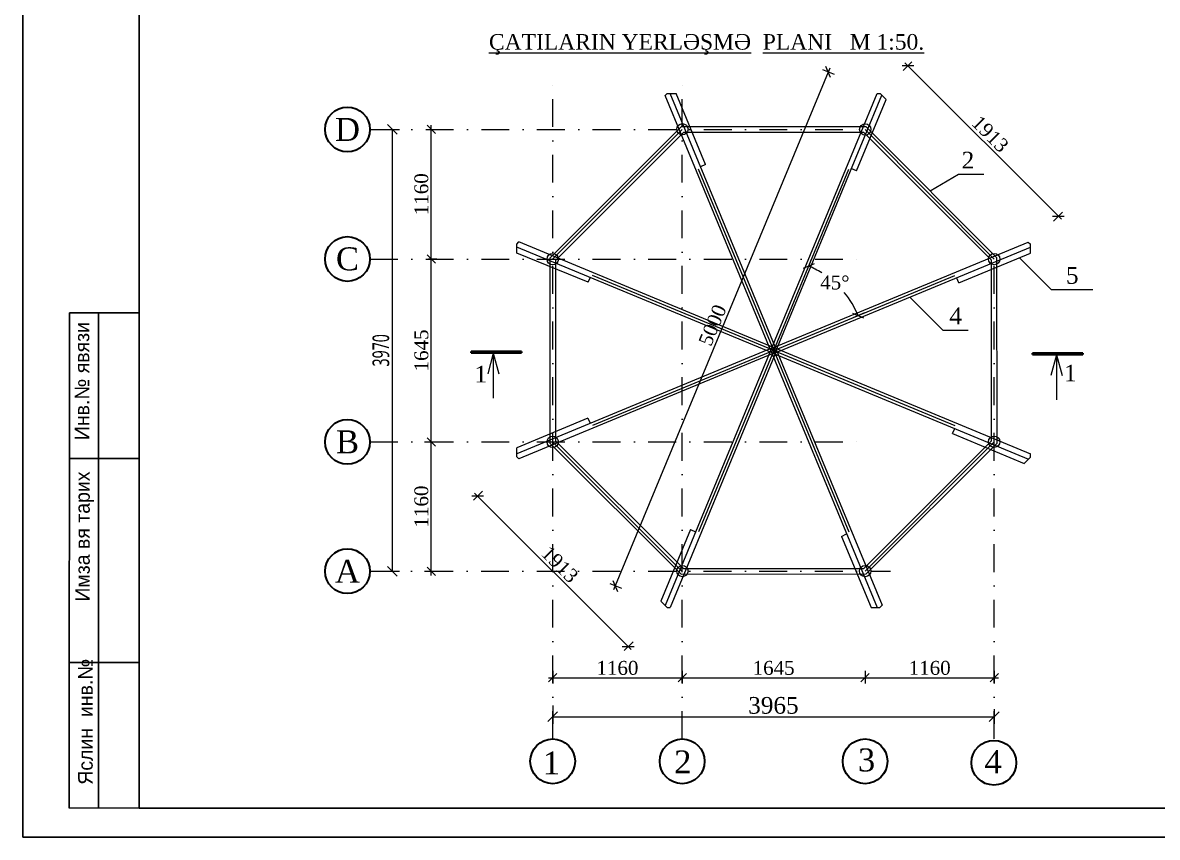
# Model space of a CAD drawing. Header units: millimetres. Extents: x 873544 to 1143527, y -837564 to -766512.
# Drawn here: x 961905 to 982303, y -796644 to -782002 of the extents above; entities that cross this region are included whole.
import ezdxf

# ---------------------------------------------------------------- set-up
doc = ezdxf.new("R2010")
doc.units = ezdxf.units.MM
for name, pattern in [('CENTER', [50.8, 31.75, -6.35, 6.35, -6.35]), ('DASHDOT', [1, 0.5, -0.25, 0, -0.25]), ('Штрихпунктирная', [6702.777624, 3527.777672, -1763.888836, 0, -1411.111116])]:
    doc.linetypes.add(name, pattern=pattern)
for name, color, linetype, lineweight in [('2D-чертеж - Общий_Ном_пера__1', 7, 'Continuous', 13), ('2D-чертеж - Общий_Ном_пера__203', 7, 'Continuous', 15), ('Dam konstruksiyası', 7, 'Continuous', 13), ('Dam konstrukstruksiyasi', 7, 'Continuous', 13), ('Him oxu', 7, 'CENTER', 13), ('Him oxunun dairəsi', 240, 'Continuous', 30), ('Him oxunun yazisi', 7, 'Continuous', 5), ('Qeyd xətti', 7, 'Continuous', 9), ('Talvar sutun', 1, 'Continuous', 9), ('Xarici razm.', 10, 'Continuous', 9), ('Xarici razm.-1', 7, 'Continuous', 9), ('Yazı -1', 7, 'Continuous', 15), ('Интерьер- Перегородка_Ном_пера__27', 7, 'Continuous', 35)]:
    doc.layers.add(name, color=color, linetype=linetype, lineweight=lineweight)
doc.layers.add('Интерьер- Перегородка_Ном_пера__107', color=253, linetype='Continuous', lineweight=13, true_color=0xaaaaaa)
doc.styles.add('CP_ATTR', font='A3TI(LA).TTF')
doc.styles.add('Segoe UI Light-07', font='segoeuil_0.ttf', dxfattribs={"width": 0.65})
doc.styles.get("Standard").update_dxf_attribs({"font": 'times.ttf'})
doc.styles.add('Times New  Roman', font='times.ttf')
doc.dimstyles.new('Aec_Arch_M', dxfattribs={"dimscale": 100, "dimtxt": 2, "dimasz": 1.75, "dimexe": 1.25, "dimexo": 0, "dimgap": 0.5, "dimtad": 1, "dimdec": 0, "dimdsep": 46, "dimtxsty": 'Segoe UI Light-07', "dimblk": 'OBLIQUE', "dimcen": 2.5, "dimclrd": 256, "dimclre": 256, "dimclrt": 256, "dimadec": 0, "dimazin": 0, "dimtfac": 1, "dimtdec": 0, "dimtmove": 0, "dimatfit": 3, "dimldrblk": 'ARCHTICK', "dimfxl": 1, "dimlwd": -1, "dimlwe": -1, "dimarcsym": 0})
pattern_1 = [(45, (0, 0), (-91.92388, 91.92388), [])]

# ---------------------------------------------------------------- blocks, each defined once
blk = doc.blocks.new('Стена_5', base_point=(-221191, 8607))
at = {"layer": 'Интерьер- Перегородка_Ном_пера__107', "linetype": 'Continuous'}
h = blk.add_hatch(dxfattribs=at)
h.set_pattern_fill('КИРПИЧ_ОБЫКНОВЕННЫЙ', color=256, style=0, pattern_type=2)
h.set_pattern_definition(pattern_1)
h.paths.add_polyline_path([(-221191, 8607), (-220286, 8607), (-220286, 8632), (-221191, 8632)], flags=0)
at = {"layer": 'Интерьер- Перегородка_Ном_пера__27', "linetype": 'Continuous'}
for p, q in [((-220286, 8632), (-221191, 8632)), ((-221191, 8632), (-221191, 8607)), ((-221191, 8607), (-220286, 8607)), ((-220286, 8607), (-220286, 8632))]:
    blk.add_line(p, q, dxfattribs=at)
blk = doc.blocks.new('Стена_6', base_point=(-210192, 8580))
at = {"layer": 'Интерьер- Перегородка_Ном_пера__107', "linetype": 'Continuous'}
h = blk.add_hatch(dxfattribs=at)
h.set_pattern_fill('КИРПИЧ_ОБЫКНОВЕННЫЙ', color=256, style=0, pattern_type=2)
h.set_pattern_definition(pattern_1)
h.paths.add_polyline_path([(-210192, 8605), (-211097, 8605), (-211097, 8580), (-210192, 8580)], flags=0)
at = {"layer": 'Интерьер- Перегородка_Ном_пера__27', "linetype": 'Continuous'}
for p, q in [((-210192, 8605), (-211097, 8605)), ((-211097, 8605), (-211097, 8580)), ((-211097, 8580), (-210192, 8580)), ((-210192, 8580), (-210192, 8605))]:
    blk.add_line(p, q, dxfattribs=at)
blk = doc.blocks.new('Линия_23', base_point=(-220793, 8602))
at = {"layer": '2D-чертеж - Общий_Ном_пера__1', "linetype": 'Continuous'}
for q in [(-220893, 8229), (-220693, 8229)]:
    blk.add_line((-220793, 8602), q, dxfattribs=at)
at = {"layer": '2D-чертеж - Общий_Ном_пера__203', "linetype": 'Continuous'}
blk.add_line((-220793, 8602), (-220793, 7794), dxfattribs=at)
blk = doc.blocks.new('Линия_24', base_point=(-210667, 8575))
at = {"layer": '2D-чертеж - Общий_Ном_пера__1', "linetype": 'Continuous'}
for q in [(-210767, 8201), (-210567, 8201)]:
    blk.add_line((-210667, 8575), q, dxfattribs=at)
at = {"layer": '2D-чертеж - Общий_Ном_пера__203', "linetype": 'Continuous'}
blk.add_line((-210667, 8575), (-210667, 7766), dxfattribs=at)
blk = doc.blocks.new('_Oblique')
at = {"color": 0, "linetype": 'ByBlock', "lineweight": -2}
blk.add_line((-0.5, -0.5), (0.5, 0.5), dxfattribs=at)
blk = doc.blocks.new('*D259')
at = {"layer": 'Defpoints', "color": 0, "transparency": 16777216}
for p in [(977319, -783275), (972557, -792126), (973493, -792513)]:
    blk.add_point(p, dxfattribs=at)
at = {"layer": 'Xarici razm.-1', "transparency": 16777216}
for p, q in [((976413, -782818), (972529, -792195)), ((976500, -782935), (976292, -782849)), ((972673, -792174), (972465, -792088))]:
    blk.add_line(p, q, dxfattribs=at)
at = {"layer": 'Xarici razm.-1', "transparency": 16777216, "xscale": 150, "yscale": 150, "zscale": 150}
for p, rotation in [((976384, -782887), 67.5000000024163), ((972557, -792126), 247.5000000024164)]:
    blk.add_blockref('_Oblique', p, dxfattribs=dict(at, rotation=rotation))
at = {"layer": 'Xarici razm.-1', "transparency": 16777216, "insert": (974307, -787439), "char_height": 250, "attachment_point": 5, "rotation": 67.5, "style": 'Times New  Roman'}
blk.add_mtext('5000', dxfattribs=at)
blk = doc.blocks.new('_ArchTick')
at = {"color": 0, "linetype": 'ByBlock', "const_width": 0.15}
blk.add_lwpolyline([(-0.5, -0.5), (0.5, 0.5)], dxfattribs=at)
blk = doc.blocks.new('*D260')
at = {"layer": 'Defpoints', "color": 0, "transparency": 16777216}
for p in [(970787, -789807), (973493, -792513), (972789, -793217)]:
    blk.add_point(p, dxfattribs=at)
at = {"layer": 'Xarici razm.-1', "transparency": 16777216}
for p, q in [((970171, -790423), (970012, -790582)), ((970030, -790458), (972842, -793270)), ((972877, -793129), (972718, -793288))]:
    blk.add_line(p, q, dxfattribs=at)
at = {"layer": 'Xarici razm.-1', "transparency": 16777216, "xscale": 150, "yscale": 150, "zscale": 150}
for p, rotation in [((970083, -790511), 135), ((972789, -793217), 315)]:
    blk.add_blockref('_Oblique', p, dxfattribs=dict(at, rotation=rotation))
at = {"layer": 'Xarici razm.-1', "transparency": 16777216, "insert": (971561, -791739), "char_height": 250, "attachment_point": 5, "rotation": 315, "style": 'Times New  Roman'}
blk.add_mtext('1913', dxfattribs=at)
blk = doc.blocks.new('*D261')
at = {"layer": 'Defpoints', "color": 0, "transparency": 16777216}
for p in [(971433, -794277), (979370, -794339), (979370, -794477)]:
    blk.add_point(p, dxfattribs=at)
at = {"layer": 'Xarici razm.', "transparency": 16777216}
for p, q in [((971433, -794277), (971433, -794602)), ((971433, -794477), (979370, -794477)), ((979370, -794339), (979370, -794602))]:
    blk.add_line(p, q, dxfattribs=at)
at = {"layer": 'Xarici razm.', "transparency": 16777216, "xscale": 175, "yscale": 175, "zscale": 175, "rotation": 180}
blk.add_blockref('_Oblique', (971433, -794477), dxfattribs=at)
at = {"layer": 'Xarici razm.', "transparency": 16777216, "xscale": 175, "yscale": 175, "zscale": 175}
blk.add_blockref('_Oblique', (979370, -794477), dxfattribs=at)
at = {"layer": 'Xarici razm.', "color": 10, "transparency": 16777216, "insert": (975401, -794274), "char_height": 300, "attachment_point": 5, "style": 'Times New  Roman'}
blk.add_mtext('3965', dxfattribs=at)
blk = doc.blocks.new('*D262')
at = {"layer": 'Defpoints', "color": 0, "transparency": 16777216}
for p in [(971433, -793436), (973761, -793578), (973761, -793777)]:
    blk.add_point(p, dxfattribs=at)
at = {"layer": 'Xarici razm.-1', "transparency": 16777216}
for p, q in [((971433, -793652), (971433, -793877)), ((973761, -793652), (973761, -793877)), ((971358, -793777), (973836, -793777))]:
    blk.add_line(p, q, dxfattribs=at)
at = {"layer": 'Xarici razm.-1', "transparency": 16777216, "xscale": 150, "yscale": 150, "zscale": 150, "rotation": 180}
blk.add_blockref('_Oblique', (971433, -793777), dxfattribs=at)
at = {"layer": 'Xarici razm.-1', "transparency": 16777216, "xscale": 150, "yscale": 150, "zscale": 150}
blk.add_blockref('_Oblique', (973761, -793777), dxfattribs=at)
at = {"layer": 'Xarici razm.-1', "transparency": 16777216, "insert": (972597, -793600), "char_height": 250, "attachment_point": 5, "style": 'Times New  Roman'}
blk.add_mtext('1160', dxfattribs=at)
blk = doc.blocks.new('*D263')
at = {"layer": 'Defpoints', "color": 0, "transparency": 16777216}
for p in [(973761, -793578), (977049, -793620), (977049, -793777)]:
    blk.add_point(p, dxfattribs=at)
at = {"layer": 'Xarici razm.-1', "transparency": 16777216}
for p, q in [((973761, -793652), (973761, -793877)), ((977049, -793652), (977049, -793877)), ((973686, -793777), (977124, -793777))]:
    blk.add_line(p, q, dxfattribs=at)
at = {"layer": 'Xarici razm.-1', "transparency": 16777216, "xscale": 150, "yscale": 150, "zscale": 150, "rotation": 180}
blk.add_blockref('_Oblique', (973761, -793777), dxfattribs=at)
at = {"layer": 'Xarici razm.-1', "transparency": 16777216, "xscale": 150, "yscale": 150, "zscale": 150}
blk.add_blockref('_Oblique', (977049, -793777), dxfattribs=at)
at = {"layer": 'Xarici razm.-1', "transparency": 16777216, "insert": (975405, -793600), "char_height": 250, "attachment_point": 5, "style": 'Times New  Roman'}
blk.add_mtext('1645', dxfattribs=at)
blk = doc.blocks.new('*D264')
at = {"layer": 'Defpoints', "color": 0, "transparency": 16777216}
for p in [(979370, -793436), (977049, -793620), (979370, -793777)]:
    blk.add_point(p, dxfattribs=at)
at = {"layer": 'Xarici razm.-1', "transparency": 16777216}
for p, q in [((977049, -793652), (977049, -793877)), ((979370, -793652), (979370, -793877)), ((976974, -793777), (979445, -793777))]:
    blk.add_line(p, q, dxfattribs=at)
at = {"layer": 'Xarici razm.-1', "transparency": 16777216, "xscale": 150, "yscale": 150, "zscale": 150, "rotation": 180}
blk.add_blockref('_Oblique', (977049, -793777), dxfattribs=at)
at = {"layer": 'Xarici razm.-1', "transparency": 16777216, "xscale": 150, "yscale": 150, "zscale": 150}
blk.add_blockref('_Oblique', (979370, -793777), dxfattribs=at)
at = {"layer": 'Xarici razm.-1', "transparency": 16777216, "insert": (978210, -793600), "char_height": 250, "attachment_point": 5, "style": 'Times New  Roman'}
blk.add_mtext('1160', dxfattribs=at)
blk = doc.blocks.new('*D265')
at = {"layer": 'Defpoints', "color": 0, "transparency": 16777216}
for p in [(968349, -783921), (968551, -783921), (968345, -791861)]:
    blk.add_point(p, dxfattribs=at)
at = {"layer": 'Xarici razm.', "transparency": 16777216}
for p, q in [((968349, -783921), (968676, -783921)), ((968551, -791861), (968551, -783921)), ((968345, -791861), (968676, -791861))]:
    blk.add_line(p, q, dxfattribs=at)
at = {"layer": 'Xarici razm.', "transparency": 16777216, "xscale": 175, "yscale": 175, "zscale": 175}
for p, rotation in [((968551, -783921), 90), ((968551, -791861), 270)]:
    blk.add_blockref('_Oblique', p, dxfattribs=dict(at, rotation=rotation))
at = {"layer": 'Xarici razm.', "color": 10, "transparency": 16777216, "insert": (968345, -787891), "char_height": 300, "attachment_point": 5, "rotation": 90, "style": 'Segoe UI Light-07'}
blk.add_mtext('\\A1;3970', dxfattribs=at)
blk = doc.blocks.new('*D266')
at = {"layer": 'Defpoints', "color": 0, "transparency": 16777216}
for p in [(969130, -789536), (969251, -789536), (969055, -791861)]:
    blk.add_point(p, dxfattribs=at)
at = {"layer": 'Xarici razm.-1', "transparency": 16777216}
for p, q in [((969130, -789536), (969351, -789536)), ((969251, -791936), (969251, -789461)), ((969126, -791861), (969351, -791861))]:
    blk.add_line(p, q, dxfattribs=at)
at = {"layer": 'Xarici razm.-1', "transparency": 16777216, "xscale": 150, "yscale": 150, "zscale": 150}
for p, rotation in [((969251, -789536), 90), ((969251, -791861), 270)]:
    blk.add_blockref('_Oblique', p, dxfattribs=dict(at, rotation=rotation))
at = {"layer": 'Xarici razm.-1', "transparency": 16777216, "insert": (969073, -790699), "char_height": 250, "attachment_point": 5, "rotation": 90, "style": 'Times New  Roman'}
blk.add_mtext('1160', dxfattribs=at)
blk = doc.blocks.new('*D267')
at = {"layer": 'Defpoints', "color": 0, "transparency": 16777216}
for p in [(969203, -786249), (969251, -786249), (969130, -789536)]:
    blk.add_point(p, dxfattribs=at)
at = {"layer": 'Xarici razm.-1', "transparency": 16777216}
for p, q in [((969203, -786249), (969351, -786249)), ((969251, -789611), (969251, -786174)), ((969130, -789536), (969351, -789536))]:
    blk.add_line(p, q, dxfattribs=at)
at = {"layer": 'Xarici razm.-1', "transparency": 16777216, "xscale": 150, "yscale": 150, "zscale": 150}
for p, rotation in [((969251, -786249), 90), ((969251, -789536), 270)]:
    blk.add_blockref('_Oblique', p, dxfattribs=dict(at, rotation=rotation))
at = {"layer": 'Xarici razm.-1', "transparency": 16777216, "insert": (969073, -787893), "char_height": 250, "attachment_point": 5, "rotation": 90, "style": 'Times New  Roman'}
blk.add_mtext('1645', dxfattribs=at)
blk = doc.blocks.new('*D268')
at = {"layer": 'Defpoints', "color": 0, "transparency": 16777216}
for p in [(969239, -783921), (969251, -783921), (969203, -786249)]:
    blk.add_point(p, dxfattribs=at)
at = {"layer": 'Xarici razm.-1', "transparency": 16777216}
for p, q in [((969251, -786324), (969251, -783846)), ((969239, -783921), (969351, -783921)), ((969203, -786249), (969351, -786249))]:
    blk.add_line(p, q, dxfattribs=at)
at = {"layer": 'Xarici razm.-1', "transparency": 16777216, "xscale": 150, "yscale": 150, "zscale": 150}
for p, rotation in [((969251, -783921), 90), ((969251, -786249), 270)]:
    blk.add_blockref('_Oblique', p, dxfattribs=dict(at, rotation=rotation))
at = {"layer": 'Xarici razm.-1', "transparency": 16777216, "insert": (969073, -785085), "char_height": 250, "attachment_point": 5, "rotation": 90, "style": 'Times New  Roman'}
blk.add_mtext('1160', dxfattribs=at)
blk = doc.blocks.new('*D269')
at = {"layer": 'Defpoints', "color": 0, "transparency": 16777216}
for p in [(977819, -782775), (977319, -783275), (980025, -785981)]:
    blk.add_point(p, dxfattribs=at)
at = {"layer": 'Xarici razm.-1', "transparency": 16777216}
for p, q in [((977731, -782863), (977890, -782704)), ((980579, -785534), (977766, -782722)), ((980437, -785569), (980596, -785410))]:
    blk.add_line(p, q, dxfattribs=at)
at = {"layer": 'Xarici razm.-1', "transparency": 16777216, "xscale": 150, "yscale": 150, "zscale": 150}
for p, rotation in [((977819, -782775), 135), ((980525, -785481), 315)]:
    blk.add_blockref('_Oblique', p, dxfattribs=dict(at, rotation=rotation))
at = {"layer": 'Xarici razm.-1', "transparency": 16777216, "insert": (979298, -784002), "char_height": 250, "attachment_point": 5, "rotation": 315, "style": 'Times New  Roman'}
blk.add_mtext('1913', dxfattribs=at)
blk = doc.blocks.new('*D296')
at = {"layer": 'Dam konstrukstruksiyasi', "transparency": 16777216}
for p, q in [((976082, -786261), (975996, -786469)), ((977039, -787218), (976831, -787304))]:
    blk.add_line(p, q, dxfattribs=at)
for start, end in [(58.2756, 67.5), (22.5, 39.4077)]:
    blk.add_arc((975406, -787894), 1642, start, end, dxfattribs=at)
at = {"layer": 'Defpoints', "color": 0, "transparency": 16777216}
for p in [(977319, -783275), (980025, -785981), (976709, -786894), (975406, -787894)]:
    blk.add_point(p, dxfattribs=at)
at = {"layer": 'Dam konstrukstruksiyasi', "transparency": 16777216, "xscale": 150, "yscale": 150, "zscale": 150}
for p, rotation in [((976035, -786377), 157.5000000000051), ((976923, -787266), 292.5000000000015)]:
    blk.add_blockref('_Oblique', p, dxfattribs=dict(at, rotation=rotation))
at = {"layer": 'Dam konstrukstruksiyasi', "transparency": 16777216, "insert": (976506, -786674), "char_height": 250, "attachment_point": 5, "style": 'Times New  Roman'}
blk.add_mtext('45°', dxfattribs=at)
blk = doc.blocks.new('dsdvvvf')
at = {"lineweight": 25}
for p, q in [((944974, -669340), (944974, -639584)), ((947069, -659911), (945812, -659911)), ((947069, -662530), (945813, -662530)), ((947069, -666197), (945813, -666197)), ((987093, -669340), (944974, -669340))]:
    blk.add_line(p, q, dxfattribs=at)
at = {"lineweight": 25, "ltscale": 15}
for q in [(947069, -640107), (986569, -668816)]:
    blk.add_line((947069, -668816), q, dxfattribs=at)
at = {"lineweight": 25, "ltscale": 0.25}
for p, q in [((945811, -668816), (945812, -659911)), ((946335, -668817), (946335, -659911))]:
    blk.add_line(p, q, dxfattribs=at)
blk.add_line((947069, -668816), (945811, -668816))
at = {"color": 0, "lineweight": 5, "ltscale": 15}
blk.add_line((944974, -669340), (947069, -669340), dxfattribs=at)
at = {"lineweight": 25, "char_height": 261.94, "width": 6244.49, "attachment_point": 1, "rotation": 90, "style": 'CP_ATTR'}
for s, insert in [('\\pt3143;Инв.№ явязи', (945908, -662202)), ('\\pt3143;Имза вя тарих', (945917, -665104)), ('\\pt3143;Яслин  инв.№', (945970, -668396))]:
    blk.add_mtext(s, dxfattribs=dict(at, insert=insert))

msp = doc.modelspace()

# ---------------------------------------------------------------- linework, layer by layer
at = {"linetype": 'Continuous', "lineweight": 9}
for p, q in [((973454.4, -783312.9), (973492.6, -783274.7)), ((973492.6, -783274.7), (973653.7, -783274.7)), ((975449.7, -787869.7), (973546.4, -783274.7)), ((974179, -784552.8), (973653.3, -783273.8)), ((975359.9, -787874.9), (977265.4, -783274.7)), ((977265.4, -783274.7), (977319.5, -783274.7)), ((977319.5, -783274.7), (977427.9, -783383.4)), ((975359.5, -787912.2), (973454.4, -783312.9)), ((975445.7, -787908.9), (977351.8, -783307.1)), ((976896.5, -784665.5), (977427.9, -783383.4)), ((974179, -784552.8), (974092.2, -784592.3)), ((976896.5, -784665.5), (976812, -784630.5)), ((970786.7, -785980.6), (970824.3, -785943)), ((970786.7, -786143.7), (970786.7, -785980.6)), ((975380.3, -787936.9), (970786.7, -786034.2)), ((975416.6, -787845.2), (970824.3, -785943)), ((975388.9, -787847.1), (979981.9, -785944.6)), ((975418.5, -787942.5), (980020, -786036.5)), ((979981.9, -785944.6), (980020, -785982.9)), ((980020, -786145.3), (980020, -785982.9)), ((972073, -786664.1), (970786.7, -786143.7)), ((978733, -786677.8), (980020, -786145.3)), ((972073, -786664.1), (972107.4, -786587)), ((978733, -786677.8), (978699.5, -786591.4)), ((975386.9, -787847.9), (970786.7, -789753.4)), ((975408.8, -787944), (970822.8, -789843.6)), ((975362.5, -787869.5), (973454.7, -792475.5)), ((975452.3, -787913.2), (973546.8, -792513.5)), ((975359.9, -787913.2), (977265.4, -792513.5)), ((975388.9, -787941), (979984.2, -789844.5)), ((975425.1, -787847.8), (980020, -789751.1)), ((975452.3, -787874.9), (977356.5, -792472.1)), ((972067, -789110.5), (970786.7, -789640.8)), ((972067, -789110.5), (972107.4, -789201.1)), ((978618.1, -789386.7), (979906.4, -789923.3)), ((978620, -789385.3), (978659.7, -789295.9)), ((970786.7, -789807.5), (970786.7, -789640.8)), ((980020, -789809.7), (980020, -789751.1)), ((970786.7, -789807.5), (970822.8, -789843.6)), ((980020, -789809.7), (979906.4, -789923.3)), ((973912.3, -791110.6), (973378.5, -792399.3)), ((973912.3, -791110.6), (973997.8, -791150.7)), ((976627.4, -791234.6), (976716.5, -791188.4)), ((976627.4, -791234.6), (977157.2, -792513.5)), ((977069.3, -791911.4), (977070.1, -791911.4)), ((973378.5, -792399.3), (973492.6, -792513.5)), ((973492.6, -792513.5), (973546.8, -792513.5)), ((977157.2, -792513.5), (977315.2, -792513.5)), ((977356.5, -792472.2), (977315.2, -792513.5))]:
    msp.add_line(p, q, dxfattribs=at)
at = {"linetype": 'Штрихпунктирная', "lineweight": 9}
for q in [(973492.6, -783274.7), (977319.5, -783274.7), (970786.7, -785980.6), (970786.7, -785980.6), (970786.7, -785980.6), (970786.7, -785980.6), (970786.7, -785980.6), (970786.7, -785980.6), (970786.7, -785980.6), (970786.7, -785980.6), (970786.7, -785980.6), (970786.7, -785980.6), (970786.7, -785980.6), (970786.7, -785980.6), (970786.7, -785980.6), (970786.7, -785980.6), (970786.7, -785980.6), (970786.7, -785980.6), (970786.7, -785980.6), (970786.7, -785980.6), (970786.7, -785980.6), (970786.7, -785980.6), (970786.7, -785980.6), (970786.7, -785980.6), (970786.7, -785980.6), (970786.7, -785980.6), (970786.7, -785980.6), (970786.7, -785980.6), (970786.7, -785980.6), (970786.7, -785980.6), (970786.7, -785980.6), (970786.7, -785980.6), (970786.7, -785980.6), (970786.7, -785980.6), (970786.7, -785980.6), (970786.7, -785980.6), (970786.7, -785980.6), (970786.7, -785980.6), (970786.7, -785980.6), (970786.7, -785980.6), (970786.7, -785980.6), (970786.7, -785980.6), (970786.7, -785980.6), (970786.7, -785980.6), (970786.7, -785980.6), (970786.7, -785980.6), (970786.7, -785980.6), (970786.7, -785980.6), (970786.7, -785980.6), (980025.5, -785980.6), (970786.7, -789807.5), (973492.6, -792513.5), (977319.5, -792513.5), (980025.5, -789807.5)]:
    msp.add_line((975406.1, -787894.1), q, dxfattribs=at)
at = {"layer": 'Dam konstruksiyası', "lineweight": 9}
for p, q in [((971433.6, -786248.6), (973760.9, -783922.3)), ((977051.2, -783922.2), (979370.8, -786251.8)), ((971433.8, -789539.4), (973761.3, -791864.8)), ((979370.2, -789536.1), (977049.2, -791860.9))]:
    msp.add_line(p, q, dxfattribs=at)
msp.add_lwpolyline([(977069.8, -791910.8), (979421.4, -789559.3), (979420.2, -786231.3), (977071, -783874.5), (973741.1, -783874.5), (971382.8, -786232.7), (971382.8, -789559.1), (973742, -791911.4), (977069.8, -791910.8)], dxfattribs=at)
msp.add_lwpolyline([(977028.4, -791810.8), (979321.4, -789517.8), (979320.2, -786272.7), (977029.5, -783974.5), (973782.5, -783974.5), (971482.8, -786274.1), (971482.8, -789517.6), (973783.4, -791811.4)], close=True, dxfattribs=at)
at = {"layer": 'Him oxu', "color": 7, "linetype": 'DASHDOT', "ltscale": 1000}
for p, q in [((971432.7, -794875.9), (971432.7, -782902.9)), ((973760.5, -794875.9), (973760.5, -782902.9)), ((968150.5, -783922.2), (977113.7, -783922.2)), ((968150.5, -786249.5), (977113.8, -786249.5)), ((979370.2, -794875.9), (979370.2, -786251.2)), ((968150.5, -789536.5), (977113.8, -789536.5)), ((968146.1, -791861.5), (977506.3, -791861.5))]:
    msp.add_line(p, q, dxfattribs=at)
at = {"layer": 'Him oxunun dairəsi'}
for centre in [(967743.9, -783921.4), (967743.9, -786249.5), (967743.9, -789536.5), (967743.9, -791861.5), (971432.7, -795278), (973760.5, -795278), (977049, -795278), (979364, -795303.3)]:
    msp.add_circle(centre, 402.2, dxfattribs=at)
at = {"layer": 'Qeyd xətti', "linetype": 'Continuous', "lineweight": 9}
for points in [[(978219.5, -785026.5), (978728.3, -784727), (979182, -784727)], [(979826, -786225.6), (980395.2, -786794.8), (981143.6, -786794.8)], [(977853.2, -786934), (978445.7, -787526.4), (978899.4, -787526.4)]]:
    msp.add_lwpolyline(points, dxfattribs=at)
at = {"layer": 'Talvar sutun', "color": 0, "lineweight": 9}
for centre in [(973764.7, -783918.5), (977051.8, -783920.8), (971432.7, -786252.6), (979370.2, -786251.2), (971432.7, -789536.5), (979370.2, -789533.6), (973764.3, -791857.6), (977051.2, -791858.9)]:
    msp.add_circle(centre, 102, dxfattribs=at)

# ---------------------------------------------------------------- block references
at = {"lineweight": 13}
for name, p in [('Стена_5', (969967, -787936.9)), ('Стена_6', (980966.4, -787964.4))]:
    msp.add_blockref(name, p, dxfattribs=at)
at = {"linetype": 'Continuous', "lineweight": 13}
for name, p in [('Линия_23', (970365.4, -787941.8)), ('Линия_24', (980491, -787969.3))]:
    msp.add_blockref(name, p, dxfattribs=at)
at = {"layer": 'Xarici razm.-1', "color": 131}
msp.add_blockref('dsdvvvf', (16931.3, -127303.4), dxfattribs=at)

# ---------------------------------------------------------------- texts
at = {"linetype": 'Continuous', "lineweight": 9, "insert": (978785.1, -784322.4), "char_height": 300, "attachment_point": 1, "style": 'Times New  Roman'}
msp.add_mtext('2', dxfattribs=at)
at = {"linetype": 'Continuous', "lineweight": 9, "char_height": 300, "attachment_point": 1}
for s, insert in [('{5}', (980660.3, -786394.8)), ('{4}', (978563.4, -787121.9))]:
    msp.add_mtext(s, dxfattribs=dict(at, insert=insert))
at = {"linetype": 'Continuous', "lineweight": 13, "insert": (970026.6, -788169), "char_height": 300, "attachment_point": 1, "style": 'Times New  Roman'}
msp.add_mtext('1', dxfattribs=at)
at = {"linetype": 'Continuous', "lineweight": 13, "insert": (980626.1, -788148.9), "char_height": 300, "attachment_point": 1}
msp.add_mtext('{1}', dxfattribs=at)
at = {"layer": 'Him oxunun yazisi', "linetype": 'Continuous', "lineweight": 15, "char_height": 412.5, "attachment_point": 5, "style": 'Times New  Roman'}
for s, insert in [('{\\fTimes New Roman|b0|i0|c238|p18;D}', (967743.9, -783921.3)), ('{\\fTimes New Roman|b0|i0|c238|p18;C}', (967743.9, -786249.4)), ('{\\fTimes New Roman|b0|i0|c238|p18;B}', (967743.9, -789536.4)), ('A', (967743.9, -791861.4)), ('1', (971410, -795307)), ('2', (973771.6, -795288.8)), ('3', (977075.3, -795255.5)), ('4', (979350.4, -795284.8))]:
    msp.add_mtext(s, dxfattribs=dict(at, insert=insert))
at = {"layer": 'Yazı -1', "linetype": 'Continuous', "lineweight": 15, "insert": (970287.4, -782577.5), "char_height": 280, "attachment_point": 7, "style": 'Times New  Roman'}
msp.add_mtext('{\\fTimes New Roman|b0|i0|c238|p18;\\L\\C1;ÇATILARIN YERL\\fTimes New Roman|b0|i0|c204|p18;Ə\\fTimes New Roman|b0|i0|c238|p18;ŞM\\fTimes New Roman|b0|i0|c204|p18;Ə\\fTimes New Roman|b0|i0|c238|p18;  \\C5;PLANI   M 1:50.}', dxfattribs=at)

# ---------------------------------------------------------------- dimensions: what is measured, and where the dimension line sits
at = {"layer": 'Dam konstrukstruksiyasi'}
dim = msp.add_angular_dim_3p(base=(976709, -786894.3), center=(975406.1, -787894.1), p1=(977319.5, -783274.7), p2=(980025.5, -785980.6), dimstyle='Aec_Arch_M', override={"dimscale": 1, "dimtxt": 250, "dimasz": 150, "dimexe": 100, "dimgap": 50, "dimtxsty": 'Times New  Roman', "dimdle": 75, "dimtmove": 1, "dimfxl": 125, "dimfxlon": 1}, dxfattribs=at)
dim.commit()
dim.dimension.update_dxf_attribs({"geometry": '*D296', "text_midpoint": (976505.8, -786674.3), "dimtype": 165})
at = {"layer": 'Xarici razm.'}
dim = msp.add_linear_dim(base=(968550.5, -783921.4), p1=(968344.9, -791861.5), p2=(968349.2, -783921.4), angle=90, text='\\A1;3970', dimstyle='Aec_Arch_M', override={"dimtxt": 3, "dimclrt": 10}, dxfattribs=at)
dim.commit()
dim.dimension.update_dxf_attribs({"geometry": '*D265', "text_midpoint": (968345.4, -787891.4)})
dim = msp.add_linear_dim(base=(979370.2, -794476.8), p1=(971432.7, -794276.6), p2=(979370.2, -794338.6), text='3965', dimstyle='Aec_Arch_M', override={"dimtxt": 3, "dimtxsty": 'Times New  Roman', "dimclrt": 10}, dxfattribs=at)
dim.commit()
dim.dimension.update_dxf_attribs({"geometry": '*D261', "text_midpoint": (975401.5, -794273.7)})
at = {"layer": 'Xarici razm.-1'}
for base, p1, p2, angle, text, picture, middle in [((972557.2, -792126), (977319.5, -783274.7), (973492.6, -792513.5), 247.5, '5000', '*D259', (974307, -787438.8)), ((977819.5, -782774.7), (980025.5, -785980.6), (977319.5, -783274.7), 135, '1913', '*D269', (979298, -784002.1)), ((969250.5, -783921.4), (969203.2, -786249.5), (969238.7, -783921.4), 90, '1160', '*D268', (969073.4, -785085.4)), ((969250.5, -786249.5), (969129.9, -789536.5), (969203.2, -786249.5), 90, '1645', '*D267', (969073.4, -787893)), ((969250.5, -789536.5), (969055.2, -791861.5), (969129.9, -789536.5), 90, '1160', '*D266', (969073.4, -790699)), ((972788.7, -793217.4), (970786.7, -789807.5), (973492.6, -792513.5), 315, '1913', '*D260', (971561.2, -791738.9))]:
    dim = msp.add_linear_dim(base=base, p1=p1, p2=p2, angle=angle, text=text, dimstyle='Aec_Arch_M', override={"dimscale": 1, "dimtxt": 250, "dimasz": 150, "dimexe": 100, "dimgap": 50, "dimtxsty": 'Times New  Roman', "dimdle": 75, "dimtmove": 1, "dimfxl": 125, "dimfxlon": 1}, dxfattribs=at)
    dim.commit()
    dim.dimension.update_dxf_attribs({"geometry": picture, "text_midpoint": middle})
for base, p1, p2, text, picture, middle in [((973760.5, -793776.8), (971432.7, -793435.6), (973760.5, -793577.8), '1160', '*D262', (972596.6, -793599.6)), ((977049, -793776.8), (973760.5, -793577.8), (977049, -793620.4), '1645', '*D263', (975404.8, -793599.6)), ((979370.2, -793776.8), (977049, -793620.4), (979370.2, -793435.6), '1160', '*D264', (978209.6, -793599.6))]:
    dim = msp.add_linear_dim(base=base, p1=p1, p2=p2, text=text, dimstyle='Aec_Arch_M', override={"dimscale": 1, "dimtxt": 250, "dimasz": 150, "dimexe": 100, "dimgap": 50, "dimtxsty": 'Times New  Roman', "dimdle": 75, "dimtmove": 1, "dimfxl": 125, "dimfxlon": 1}, dxfattribs=at)
    dim.commit()
    dim.dimension.update_dxf_attribs({"geometry": picture, "text_midpoint": middle})

doc.saveas('drawing.dxf')
